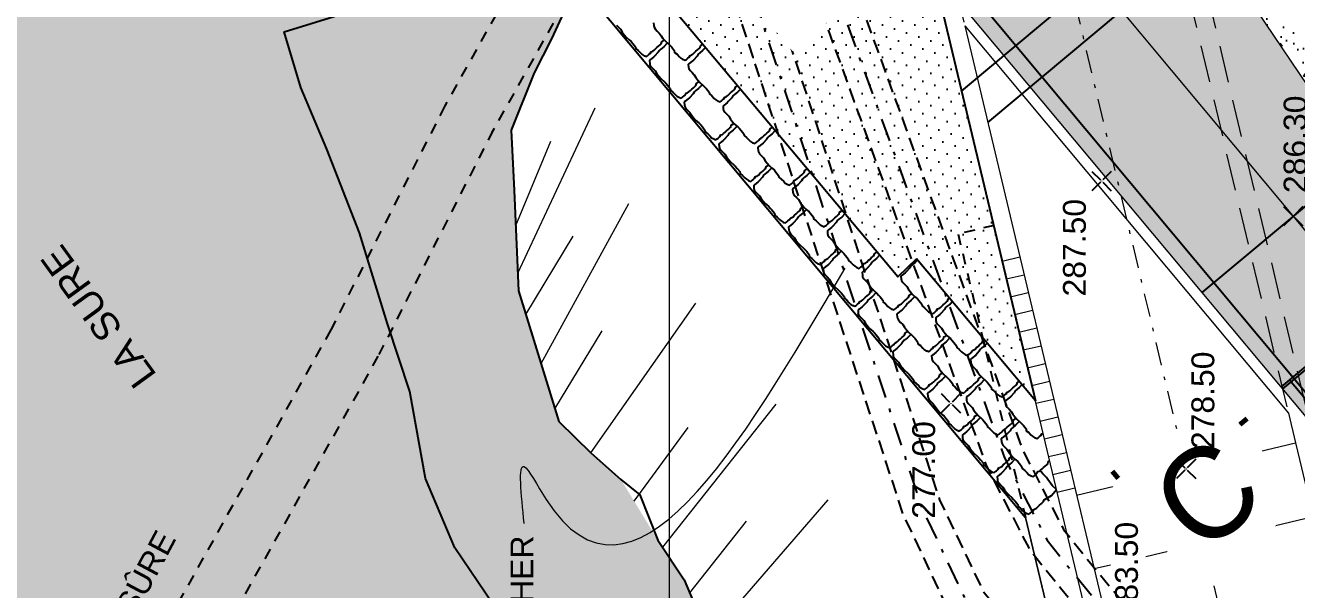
# Model space of a CAD drawing. Extents: x -427 to 62994, y 410 to 109394.
# Drawn here: x 62442.49 to 62477.29, y 108967.63 to 108983.08 of the extents above; entities that cross this region are included whole.
import ezdxf
from ezdxf.enums import TextEntityAlignment as Align

# ---------------------------------------------------------------- set-up
doc = ezdxf.new("R2018")
doc.units = 0
doc.header["$MEASUREMENT"] = 0
for name, pattern in [('DOT', [0.55, 0.3, -0.25]), ('TRATTEGGIATA', [19.05, 12.7, -6.35]), ('TRATTEGGIATA2', [9.525, 6.35, -3.175]), ('TRATTOPUNTO2', [12.7, 6.35, -3.175, 0, -3.175])]:
    doc.linetypes.add(name, pattern=pattern)
doc.layers.add('0_Hatch', color=2, linetype='Continuous', lineweight=9)
doc.layers.add('LIN070CO', color=4, linetype='Continuous', lineweight=70)
for name, color, linetype in [('Bâti', 7, 'Continuous'), ('colore lago', 131, 'Continuous'), ('Conduite 1000', 170, 'Continuous'), ('coordinate', 2, 'Continuous'), ('curve livello 1m', 2, 'Continuous'), ('Limite fiume', 6, 'Continuous'), ('LIN010CO', 2, 'Continuous'), ('LIN018CO', 6, 'Continuous'), ('LIN025CO', 7, 'Continuous'), ('LIN035CO', 1, 'Continuous'), ('pendenze', 2, 'Continuous'), ('scavo 1', 254, 'Continuous'), ('sezioni', 7, 'Continuous'), ('TalusHautBas', 7, 'Continuous'), ('TEXT018', 143, 'Continuous'), ('TEXT035', 1, 'Continuous'), ('TEXT050', 3, 'Continuous')]:
    doc.layers.add(name, color=color, linetype=linetype)
doc.layers.add('Colori bordi', color=5, linetype='Continuous', plot=False)
doc.layers.add('no_plot', color=5, linetype='Continuous', plot=False)
doc.styles.add('ARIAL', font='arial.ttf')

# ---------------------------------------------------------------- blocks, each defined once
blk = doc.blocks.new('quote')
at = {"layer": 'LIN018CO'}
for p, q in [((0.001, 0.001), (-0.001, -0.001)), ((0.001, -0.001), (-0.001, 0.001))]:
    blk.add_line(p, q, dxfattribs=at)
at = {"layer": 'LIN035CO'}
for p, q in [((-0.013, 0.013), (-0.106, 0.106)), ((0.106, 0.106), (0.013, 0.013)), ((-0.013, -0.013), (-0.106, -0.106)), ((0.106, -0.106), (0.013, -0.013))]:
    blk.add_line(p, q, dxfattribs=at)
at = {"layer": 'TEXT035', "style": 'ARIAL'}
blk.add_attdef('VALORE', text='', height=0.25, dxfattribs=at).set_placement((0, 0.33), align=Align.CENTER)
blk = doc.blocks.new('*U92')
at = {"layer": 'LIN070CO'}
for p, q in [((-4.32, 0), (-4.32, 0.5)), ((1.5, 0.5), (1.5, 0)), ((1.5, 0), (0, 0)), ((-2.82, 0), (-4.32, 0))]:
    blk.add_line(p, q, dxfattribs=at)
at = {"layer": 'TEXT018', "lineweight": 30, "flags": 104}
blk.add_attdef('RIF2', text='', height=0.18, dxfattribs=at).set_placement((1.35, -0.15), align=Align.TOP_RIGHT)
blk.add_attdef('RIF1', text='', height=0.18, dxfattribs=at).set_placement((-4.17, -0.15), align=Align.TOP_LEFT)
at = {"layer": 'TEXT050', "lineweight": 30, "flags": 104}
blk.add_attdef('SEZ1', text='', height=0.4, dxfattribs=at).set_placement((-4.17, 0.15), align=Align.BOTTOM_LEFT)
blk.add_attdef('SEZ2', text='', height=0.4, dxfattribs=at).set_placement((1.35, 0.15), align=Align.BOTTOM_RIGHT)

msp = doc.modelspace()

# ---------------------------------------------------------------- hatches: boundary and pattern name
at = {"layer": '0_Hatch', "true_color": 0xf8991e}
h = msp.add_hatch(dxfattribs=at)
h.set_pattern_fill('ANGLE', color=30)
h.set_pattern_definition([(0, (0, 0), (0, 0.275), [0.2, -0.075]), (90, (0, 0), (-0.275, 2e-17), [0.2, -0.075])])
h.paths.add_polyline_path([(62468.409, 108957.003), (62467.144, 108958.416), (62465.909, 108959.943), (62464.494, 108961.413), (62463.416, 108963.055), (62462.433, 108964.598), (62461.319, 108966.025), (62460.529, 108967.905), (62459.803, 108968.991), (62458.795, 108970.645), (62457.973, 108971.375), (62457.094, 108972.239), (62455.993, 108975.81), (62455.871, 108978.561), (62455.792, 108980.208), (62456.42, 108981.778), (62456.894, 108982.71), (62457.613, 108984.278), (62456.509, 108985.599), (62456.633, 108985.7), (62456.419, 108985.949), (62453.27, 108989.621), (62452.571, 108988.881), (62451.931, 108987.799), (62451.145, 108985.883), (62451.055, 108983.353), (62449.575, 108982.899), (62450.034, 108981.375), (62450.747, 108979.687), (62451.638, 108977.403), (62452.406, 108974.905), (62453.016, 108973.053), (62453.447, 108970.675), (62454.247, 108968.775), (62455.3, 108967.229), (62456.379, 108966.017), (62457.985, 108964.093), (62459.301, 108962.127), (62461.001, 108959.854), (62463.088, 108957.246), (62465.279, 108954.634), (62467.569, 108951.889), (62469.668, 108948.981), (62472.032, 108946.318), (62474.248, 108943.738), (62475.735, 108941.798), (62476.939, 108940.292), (62478.241, 108939.125), (62479.592, 108937.814), (62481.303, 108936.879), (62482.843, 108936.479), (62484.36, 108936.084), (62486.038, 108935.671), (62487.784, 108935.2), (62489.707, 108934.754), (62491.342, 108934.309), (62493.613, 108933.634), (62495.338, 108933.017), (62497.131, 108932.113), (62498.589, 108931.324), (62500.264, 108930.613), (62498.702, 108932.306), (62498.964, 108936.565), (62494.56, 108942.47), (62494.094, 108942.387), (62491.728, 108942.168), (62490.366, 108941.843), (62488.567, 108941.556), (62486.75, 108941.369), (62484.924, 108941.242), (62483.53, 108941.069), (62482.371, 108941.51), (62481.143, 108942.081), (62480.244, 108942.831), (62478.618, 108944.608), (62477.232, 108946.035), (62475.899, 108947.805), (62474.402, 108950.082), (62472.478, 108952.044), (62471.217, 108953.682), (62469.657, 108955.46)])
at = {"layer": 'colore lago', "ltscale": 2.5}
h = msp.add_hatch(color=256, dxfattribs=at)
h.dxf.hatch_style = 1
h.paths.add_polyline_path([(62403.499, 108977.658), (62404.097, 108976.694), (62408.916, 108969.059), (62412.513, 108963.385), (62414.029, 108963.649), (62417.111, 108961.802), (62420.321, 108958.422), (62420.36, 108949.694), (62427.644, 108939.064), (62433.439, 108931.59), (62435.62, 108928.82), (62504.445, 108928.82), (62502.417, 108930.828), (62500.274, 108930.602), (62498.589, 108931.324), (62497.131, 108932.113), (62495.338, 108933.017), (62493.613, 108933.634), (62491.905, 108934.167), (62489.707, 108934.754), (62487.784, 108935.2), (62486.027, 108935.577), (62484.36, 108936.084), (62482.854, 108936.418), (62481.303, 108936.879), (62479.592, 108937.814), (62478.241, 108939.125), (62476.939, 108940.292), (62475.735, 108941.798), (62474.248, 108943.738), (62472.032, 108946.318), (62469.668, 108948.981), (62467.569, 108951.889), (62465.279, 108954.634), (62463.088, 108957.246), (62461.001, 108959.854), (62459.301, 108962.127), (62457.985, 108964.093), (62456.379, 108966.017), (62455.3, 108967.229), (62454.247, 108968.775), (62453.447, 108970.675), (62453.016, 108973.053), (62452.406, 108974.905), (62451.638, 108977.403), (62450.902, 108979.29), (62450.747, 108979.687), (62450.034, 108981.375), (62449.575, 108982.899), (62451.055, 108983.353), (62451.145, 108985.883), (62451.918, 108987.768), (62451.47, 108991.694), (62446.435, 108996.988), (62437.346, 109006.227), (62431.087, 109012.674), (62423.709, 109020.312), (62417.08, 109027.37), (62407.871, 109037.702), (62404.726, 109041.749), (62403.499, 109043.471)])
at = {"layer": 'Limite fiume', "linetype": 'Continuous'}
h = msp.add_hatch(dxfattribs=at)
h.set_pattern_fill('DOTS', color=256, scale=5, angle=-44.9999, style=0)
h.set_pattern_definition([(225.00008027, (-14.7356, 441.23157), (0.11048589895, -0.3314561489), [0, -0.3125])])
h.paths.add_polyline_path([(62466.888, 108976.686), (62466.373, 108976.197), (62457.595, 108986.657), (62458.29, 108987.249), (62456.214, 108989.885), (62455.478, 108989.258), (62454.756, 108989.963), (62459.275, 108993.753), (62465.943, 108986.158), (62467.329, 108984.58), (62470.138, 108972.796)])
at = {"layer": 'LIN010CO'}
h = msp.add_hatch(dxfattribs=at)
h.set_pattern_fill('AR-CONC', color=256, scale=0.15, angle=135.0001)
h.set_pattern_definition([(185.0001, (62534.6157, 109156.292), (-0.6942118, 0.827327), [0.1125, -1.2375]), (130.0001, (62534.6157, 109156.292), (-0.650651, -0.944989), [0.09, -0.99]), (235.4515, (62534.5579, 109156.361), (-1.3448627, -0.117662), [0.09561, -1.051713]), (181.1843, (62534.4036, 109156.0799), (-0.9564225, 1.307539), [0.16875, -1.85625]), (231.6357, (62534.3239, 109156.1889), (-2.024567, -0.041853), [0.143416, -1.57757]), (126.1842, (62534.4036, 109156.0799), (-2.024567, -0.041853), [0.135, -1.485]), (156.0001, (62534.3505, 109156.239), (-0.206075, 1.060157), [0.1125, -1.2375]), (101.0001, (62534.3505, 109156.239), (-1.027212, -0.5110643), [0.09, -0.99]), (206.4515, (62534.3334, 109156.3274), (-1.233287, 0.549093), [0.09561, -1.051713]), (172.50008, (62534.6157, 109156.29204), (-0.36598425, -0.3401903), [0, -0.978, 0, -1.005, 0, -0.99375]), (142.50008, (62534.6157, 109156.29204), (-0.697364, -0.1393104), [0, -0.573, 0, -0.9555, 0, -0.37875]), (102.50008, (62534.85223, 109156.0555), (-0.542282, 0.5901265), [0, -0.375, 0, -1.17, 0, -1.5525]), (92.5001, (62534.9583, 109155.94945), (-0.7247404, 0.512384), [0, -0.4875, 0, -0.777, 0, -1.1025])])
h.paths.add_polyline_path([(62477.425, 108984.918), (62478.621, 108983.28), (62478.982, 108982.726), (62479.2, 108982.393), (62479.486, 108982.461), (62479.069, 108983.087), (62475.238, 108988.927), (62475.337, 108988.42), (62475.412, 108987.675), (62475.487, 108986.93), (62475.561, 108986.185), (62475.576, 108986.037), (62476.203, 108985.269), (62478.283, 108982.175), (62479.157, 108982.383)])
h.paths.add_polyline_path([(62480.414, 108980.543), (62479.157, 108982.383), (62478.283, 108982.175), (62479.752, 108979.989)])
h.paths.add_polyline_path([(62480.797, 108980.008), (62480.577, 108980.294), (62480.414, 108980.543), (62479.752, 108979.989), (62480.955, 108978.2), (62481.683, 108978.719), (62481.561, 108978.905)])
h.paths.add_polyline_path([(62482.368, 108977.616), (62482.143, 108978.019), (62481.683, 108978.719), (62480.955, 108978.2), (62481.696, 108977.096), (62481.75, 108977.138)])
h.paths.add_polyline_path([(62481.696, 108977.096), (62479.752, 108979.989), (62478.98, 108979.345), (62481.414, 108976.114), (62481.853, 108975.651), (62481.862, 108975.643), (62481.352, 108976.266), (62481.136, 108976.661)])
h.paths.add_polyline_path([(62479.752, 108979.989), (62478.283, 108982.175), (62477.245, 108981.927), (62478.98, 108979.345)])
h.paths.add_polyline_path([(62476.203, 108985.269), (62476.177, 108985.301), (62475.69, 108984.908), (62475.711, 108984.696), (62475.736, 108984.171), (62477.245, 108981.927), (62478.283, 108982.175)])
at = {"layer": 'scavo 1'}
msp.add_hatch(color=256, dxfattribs=at).paths.add_polyline_path([(62456.122, 109008.269), (62475.399, 108984.673), (62478.98, 108979.345), (62481.414, 108976.114), (62483.586, 108973.826), (62484.512, 108972.379), (62485.555, 108971.51), (62487.205, 108970.149), (62489.579, 108968.527), (62492.177, 108965.611), (62492.614, 108964.77), (62493.112, 108963.56), (62493.895, 108962.421), (62494.998, 108961.247), (62497.311, 108958.792), (62498.592, 108957.44), (62499.553, 108956.123), (62501.154, 108954.238), (62502.56, 108952.134), (62503.684, 108950.529), (62504.965, 108949.01), (62506.216, 108947.64), (62507.377, 108945.883), (62507.497, 108945.109), (62508.152, 108943.5), (62509.076, 108942.458), (62510.475, 108940.939), (62511.995, 108939.479), (62512.775, 108938.524), (62510.749, 108936.833), (62506.863, 108941.485), (62502.977, 108946.135), (62502.056, 108945.366), (62478.786, 108973.22), (62477.628, 108972.253), (62467.329, 108984.58), (62466.637, 108985.369), (62465.011, 108987.22), (62466.235, 108988.243), (62453.412, 109003.591), (62437.477, 109020.248), (62443.147, 109024.985), (62454.891, 109009.858)])

# ---------------------------------------------------------------- linework, layer by layer
at = {"layer": 'Bâti', "linetype": 'DOT'}
for p, q in [((62455.647, 108983.856), (62453.973, 108980.872)), ((62456.937, 108983.133), (62455.263, 108980.149)), ((62453.973, 108980.872), (62450.851, 108974.742)), ((62455.292, 108980.201), (62452.17, 108974.071)), ((62469.012, 108977.601), (62468.021, 108977.364)), ((62468.021, 108977.364), (62469.87, 108969.607)), ((62450.851, 108974.742), (62444.924, 108964.14)), ((62452.144, 108974.02), (62446.217, 108963.418))]:
    msp.add_line(p, q, dxfattribs=at)
at = {"layer": 'Colori bordi', "linetype": 'Continuous', "lineweight": 0, "flags": 128}
msp.add_lwpolyline([(62470.616, 108966.48), (62469.87, 108969.607), (62456.509, 108985.599), (62456.633, 108985.7), (62456.419, 108985.949), (62451.694, 108991.459), (62446.435, 108996.988), (62437.346, 109006.227), (62431.087, 109012.674), (62423.709, 109020.312), (62417.08, 109027.37), (62407.871, 109037.702), (62404.726, 109041.749), (62403.499, 109043.471), (62403.499, 108977.658), (62404.097, 108976.694), (62408.916, 108969.059), (62412.513, 108963.385)], dxfattribs=at)
at = {"layer": 'Conduite 1000', "linetype": 'TRATTEGGIATA2', "ltscale": 0.06, "flags": 128}
msp.add_lwpolyline([(62448.064, 109010.585), (62453.595, 109004.632), (62459.178, 108999.106), (62460.126, 108997.832), (62460.918, 108996.073), (62462.155, 108992.477), (62469.786, 108971.458), (62470.909, 108969.279), (62471.652, 108968.349), (62481.259, 108956.78), (62483.128, 108954.507), (62484.427, 108952.989), (62484.621, 108952.766), (62486.972, 108950.069), (62487.156, 108949.851), (62488.209, 108948.615), (62488.281, 108948.529), (62491.782, 108944.281), (62496.029, 108939.115), (62500.284, 108933.942), (62505.311, 108927.872), (62510.337, 108921.801), (62515.473, 108915.632), (62520.611, 108909.463), (62525.324, 108903.816), (62530.039, 108898.17), (62550.825, 108873.403), (62552.241, 108871.679), (62553.524, 108870.217), (62554.276, 108869.28), (62555.226, 108868.154), (62555.57, 108867.769), (62560.194, 108861.981), (62567.511, 108853.289), (62567.866, 108852.191), (62566.848, 108851.861), (62566.558, 108852.76), (62559.367, 108861.303), (62554.752, 108867.078), (62554.418, 108867.452), (62553.449, 108868.6), (62552.704, 108869.528), (62551.425, 108870.986), (62550.002, 108872.72), (62529.218, 108897.483), (62524.503, 108903.131), (62519.789, 108908.778), (62514.651, 108914.948), (62509.514, 108921.118), (62504.487, 108927.189), (62499.459, 108933.261), (62495.203, 108938.436), (62490.956, 108943.601), (62487.46, 108947.844), (62487.393, 108947.923), (62486.341, 108949.159), (62486.161, 108949.371), (62483.814, 108952.064), (62483.617, 108952.29), (62482.308, 108953.82), (62480.434, 108956.099), (62470.822, 108967.673), (62470.006, 108968.694), (62468.803, 108971.028), (62461.146, 108992.121), (62459.922, 108995.679), (62459.198, 108997.286), (62458.368, 108998.403), (62452.826, 109003.887), (62447.28, 109009.856)], close=True, dxfattribs=at)
at = {"layer": 'Conduite 1000', "linetype": 'TRATTOPUNTO2', "ltscale": 0.1, "flags": 128}
msp.add_lwpolyline([(62447.672, 109010.221), (62453.211, 109004.259), (62458.773, 108998.755), (62459.662, 108997.559), (62460.42, 108995.876), (62461.65, 108992.299), (62469.294, 108971.243), (62470.458, 108968.987), (62471.237, 108968.011), (62480.847, 108956.44), (62482.718, 108954.163), (62484.022, 108952.639), (62484.217, 108952.415), (62486.566, 108949.72), (62486.749, 108949.505), (62487.801, 108948.269), (62487.87, 108948.187), (62491.369, 108943.941), (62495.616, 108938.775), (62499.872, 108933.601), (62504.899, 108927.53), (62509.926, 108921.459), (62515.062, 108915.29), (62520.2, 108909.121), (62524.914, 108903.473), (62529.629, 108897.826), (62550.414, 108873.061), (62551.833, 108871.332), (62553.114, 108869.873), (62553.863, 108868.94), (62554.822, 108867.803), (62555.161, 108867.424), (62559.78, 108861.642), (62567.034, 108853.024), (62567.357, 108852.026)], dxfattribs=at)
at = {"layer": 'Conduite 1000', "linetype": 'TRATTEGGIATA2', "ltscale": 0.06, "elevation": -1.207, "flags": 128}
msp.add_lwpolyline([(62448.517, 109006.893), (62450.245, 109005.11), (62454.132, 109001.113), (62458.027, 108997.108), (62458.88, 108996.002), (62459.382, 108994.82), (62460.165, 108992.531), (62461.071, 108989.743), (62461.976, 108986.959), (62467.515, 108970.095), (62468.711, 108967.576), (62469.27, 108966.928), (62479.549, 108954.759), (62481.088, 108952.894), (62482.103, 108951.775), (62483.581, 108950.261), (62485.082, 108948.722), (62485.255, 108948.533), (62486.453, 108947.271), (62488.163, 108945.19), (62489.88, 108943.101), (62495.001, 108936.941), (62500.126, 108930.78), (62503.308, 108926.941), (62510.377, 108918.417), (62515.504, 108912.297), (62519.144, 108907.952), (62520.641, 108906.164), (62520.754, 108906.027), (62521.849, 108904.723), (62530.354, 108894.572), (62530.53, 108894.363), (62546.317, 108875.566), (62548.278, 108873.206), (62550.674, 108870.299), (62551.508, 108869.33), (62552.53, 108868.05), (62553.918, 108866.386), (62557.736, 108861.741), (62561.721, 108856.965), (62565.771, 108852.111), (62566.265, 108850.656), (62565.251, 108850.312), (62564.822, 108851.579), (62560.899, 108856.279), (62556.912, 108861.058), (62553.094, 108865.703), (62551.701, 108867.373), (62550.684, 108868.647), (62549.855, 108869.61), (62547.454, 108872.524), (62545.495, 108874.88), (62529.711, 108893.675), (62529.535, 108893.885), (62521.03, 108904.035), (62519.932, 108905.342), (62519.818, 108905.48), (62518.324, 108907.265), (62514.684, 108911.61), (62509.555, 108917.732), (62502.484, 108926.258), (62499.303, 108930.096), (62494.179, 108936.257), (62489.055, 108942.419), (62487.336, 108944.51), (62485.651, 108946.562), (62484.472, 108947.804), (62484.304, 108947.987), (62482.816, 108949.513), (62481.323, 108951.042), (62480.279, 108952.194), (62478.728, 108954.074), (62468.457, 108966.233), (62467.806, 108966.987), (62466.52, 108969.697), (62460.959, 108986.627), (62460.054, 108989.412), (62459.15, 108992.193), (62458.382, 108994.438), (62457.949, 108995.458), (62457.217, 108996.406), (62453.365, 109000.367), (62449.478, 109004.364), (62447.749, 109006.148)], close=True, dxfattribs=at)
at = {"layer": 'Conduite 1000', "linetype": 'TRATTOPUNTO2', "ltscale": 0.1, "elevation": -1.207, "flags": 128}
msp.add_lwpolyline([(62448.133, 109006.52), (62449.861, 109004.737), (62453.748, 109000.74), (62457.622, 108996.757), (62458.414, 108995.73), (62458.882, 108994.629), (62459.657, 108992.362), (62460.562, 108989.578), (62461.467, 108986.793), (62467.017, 108969.896), (62468.259, 108967.281), (62468.864, 108966.58), (62479.139, 108954.416), (62480.684, 108952.544), (62481.713, 108951.409), (62483.199, 108949.887), (62484.693, 108948.355), (62484.863, 108948.169), (62486.052, 108946.916), (62487.75, 108944.85), (62489.467, 108942.76), (62494.59, 108936.599), (62499.714, 108930.438), (62502.896, 108926.6), (62509.966, 108918.074), (62515.094, 108911.953), (62518.734, 108907.608), (62520.23, 108905.822), (62520.343, 108905.685), (62521.44, 108904.379), (62529.945, 108894.228), (62530.121, 108894.019), (62545.906, 108875.223), (62547.866, 108872.865), (62550.265, 108869.955), (62551.096, 108868.989), (62552.116, 108867.711), (62553.506, 108866.044), (62557.324, 108861.399), (62561.31, 108856.622), (62565.296, 108851.845), (62565.758, 108850.484)], dxfattribs=at)
at = {"layer": 'coordinate', "linetype": 'Continuous', "lineweight": 0}
msp.add_line((62460.112, 109126.32), (62460.112, 108928.82), dxfattribs=at)
at = {"layer": 'curve livello 1m', "linetype": 'Continuous', "lineweight": 0, "flags": 128}
for points in [[(62455.972, 108976.294), (62458.09, 108980.823)], [(62455.914, 108977.595), (62456.871, 108979.905)], [(62456.607, 108973.82), (62459.013, 108978.203)], [(62456.192, 108975.166), (62457.486, 108977.305)], [(62457.973, 108971.375), (62460.842, 108975.471)], [(62456.989, 108972.58), (62458.283, 108974.718)], [(62459.937, 108968.792), (62463.042, 108972.71)], [(62459.154, 108970.056), (62460.631, 108972.072)], [(62461.199, 108966.31), (62464.468, 108970.093)], [(62460.681, 108967.543), (62462.23, 108969.505)]]:
    msp.add_lwpolyline(points, dxfattribs=at)
at = {"layer": 'Limite fiume', "linetype": 'Continuous'}
msp.add_line((62456.509, 108985.599), (62469.87, 108969.607), dxfattribs=at)
at = {"layer": 'Limite fiume', "linetype": 'Continuous', "flags": 128}
msp.add_lwpolyline([(62466.888, 108976.686), (62466.373, 108976.197), (62457.595, 108986.657), (62458.29, 108987.249), (62456.214, 108989.885), (62455.478, 108989.258), (62454.756, 108989.963), (62459.275, 108993.753), (62465.943, 108986.158), (62467.329, 108984.58), (62470.138, 108972.796)], close=True, dxfattribs=at)
at = {"layer": 'LIN010CO', "ltscale": 0.1}
msp.add_line((62478.98, 108979.345), (62474.695, 108975.764), dxfattribs=at)
at = {"layer": 'LIN010CO', "linetype": 'Continuous', "lineweight": 0}
for p, q in [((62469.342, 108976.137), (62469.828, 108976.253)), ((62469.458, 108975.651), (62469.944, 108975.767)), ((62469.574, 108975.164), (62470.06, 108975.28)), ((62469.689, 108974.678), (62470.176, 108974.794)), ((62469.805, 108974.192), (62470.292, 108974.308)), ((62469.921, 108973.705), (62470.408, 108973.821)), ((62470.037, 108973.219), (62470.524, 108973.335)), ((62470.153, 108972.733), (62470.64, 108972.848)), ((62470.269, 108972.246), (62470.755, 108972.362)), ((62470.385, 108971.76), (62470.871, 108971.876)), ((62470.501, 108971.273), (62470.987, 108971.389)), ((62470.617, 108970.787), (62471.103, 108970.903)), ((62477.74, 108969.626), (62473.159, 108968.534)), ((62472.196, 108968.305), (62471.748, 108968.198))]:
    msp.add_line(p, q, dxfattribs=at)
at = {"layer": 'LIN010CO', "linetype": 'TRATTOPUNTO2', "lineweight": 0, "ltscale": 0.1, "flags": 128}
msp.add_lwpolyline([(62437.225, 109126.32), (62477.259, 108958.36)], dxfattribs=at)
at = {"layer": 'LIN018CO', "lineweight": 0}
msp.add_spline([(62456.146, 108969.442), (62456.146, 108971.001), (62456.745, 108970.102), (62464.932, 108976.435)], degree=3, dxfattribs=at)
at = {"layer": 'LIN025CO', "linetype": 'TRATTEGGIATA', "lineweight": 0, "ltscale": 0.08}
for p, q in [((62440.391, 109126.32), (62477.065, 108972.459)), ((62434.729, 109123.508), (62468.205, 108983.064)), ((62468.47, 109010.676), (62477.628, 108972.253))]:
    msp.add_line(p, q, dxfattribs=at)
at = {"layer": 'LIN035CO', "linetype": 'Continuous', "lineweight": 0}
for p, q in [((62471.66, 108966.41), (62467.329, 108984.58)), ((62475.399, 108984.673), (62478.98, 108979.345)), ((62468.205, 108983.064), (62472.147, 108966.526)), ((62468.205, 108983.064), (62477.065, 108972.459)), ((62469.226, 108976.624), (62469.712, 108976.739)), ((62477.065, 108972.459), (62477.258, 108971.65)), ((62477.258, 108971.65), (62479.704, 108961.388)), ((62470.733, 108970.301), (62471.219, 108970.417)), ((62469.87, 108969.607), (62470.616, 108966.48))]:
    msp.add_line(p, q, dxfattribs=at)
at = {"layer": 'LIN035CO', "linetype": 'Continuous', "lineweight": 0, "flags": 128}
msp.add_lwpolyline([(62453.412, 109003.591), (62466.235, 108988.243), (62465.011, 108987.22), (62467.329, 108984.58), (62477.628, 108972.253), (62478.786, 108973.22), (62502.056, 108945.366)], dxfattribs=at)
at = {"layer": 'LIN035CO', "flags": 128}
for points in [[(62479.707, 108973.989), (62478.937, 108974.91), (62478.016, 108974.141), (62477.096, 108973.371), (62477.865, 108972.45)], [(62477.096, 108973.371), (62476.859, 108973.174)]]:
    msp.add_lwpolyline(points, dxfattribs=at)
at = {"layer": 'no_plot', "lineweight": 0, "ltscale": 0.1}
msp.add_line((62440.009, 109022.364), (62511.176, 108937.18), dxfattribs=at)
at = {"layer": 'no_plot', "extrusion": (0, -1, 0)}
msp.add_line((62466.927, 108969.861, 101.982), (62466.927, 108969.861, -2.335), dxfattribs=at)
at = {"layer": 'no_plot', "flags": 128}
for points in [[(62437.581, 109020.856), (62510.231, 108933.897)], [(62468.116, 108981.28), (62471.777, 108984.339)], [(62468.835, 108980.42), (62472.496, 108983.478)], [(62481.051, 108976.595), (62476.899, 108973.126)]]:
    msp.add_lwpolyline(points, dxfattribs=at)
at = {"layer": 'pendenze', "linetype": 'Continuous', "flags": 128}
for points in [[(62459.686, 108983.144), (62459.692, 108983.073), (62459.701, 108983.032), (62459.734, 108982.978), (62459.789, 108982.922), (62459.844, 108982.866), (62459.891, 108982.789), (62459.945, 108982.719), (62460.003, 108982.652), (62460.087, 108982.579), (62460.139, 108982.528), (62460.183, 108982.477), (62460.255, 108982.387), (62460.262, 108982.338), (62460.329, 108982.285), (62460.395, 108982.218), (62460.436, 108982.178), (62460.493, 108982.144), (62460.493, 108982.144), (62460.511, 108982.139), (62460.554, 108982.122), (62460.585, 108982.142), (62460.605, 108982.159), (62460.625, 108982.176), (62460.66, 108982.207), (62460.689, 108982.253), (62460.731, 108982.268), (62460.766, 108982.292), (62460.806, 108982.333), (62460.845, 108982.367), (62460.888, 108982.405), (62460.932, 108982.443), (62460.959, 108982.467), (62460.974, 108982.521), (62461.013, 108982.548), (62461.031, 108982.563)], [(62458.67, 108983.081), (62458.726, 108983.025), (62458.781, 108982.97), (62458.827, 108982.892), (62458.882, 108982.822), (62458.94, 108982.755), (62459.023, 108982.683), (62459.075, 108982.631), (62459.12, 108982.58), (62459.191, 108982.49), (62459.199, 108982.441), (62459.265, 108982.388), (62459.331, 108982.321), (62459.373, 108982.281), (62459.429, 108982.247), (62459.429, 108982.247), (62459.448, 108982.243), (62459.491, 108982.225), (62459.522, 108982.245), (62459.541, 108982.262), (62459.561, 108982.279), (62459.596, 108982.31), (62459.626, 108982.356), (62459.667, 108982.371), (62459.702, 108982.395), (62459.742, 108982.436), (62459.781, 108982.471), (62459.825, 108982.508), (62459.868, 108982.546), (62459.896, 108982.57), (62459.91, 108982.624), (62459.949, 108982.651), (62459.98, 108982.678)], [(62460.072, 108982.593), (62460.055, 108982.581), (62459.967, 108982.491), (62459.889, 108982.43), (62459.846, 108982.392), (62459.816, 108982.339), (62459.716, 108982.231), (62459.685, 108982.204), (62459.602, 108982.139), (62459.574, 108982.108), (62459.581, 108982.037), (62459.589, 108981.996), (62459.622, 108981.942), (62459.677, 108981.886), (62459.733, 108981.83), (62459.779, 108981.753), (62459.833, 108981.683), (62459.891, 108981.616), (62459.975, 108981.544), (62460.027, 108981.492), (62460.071, 108981.441), (62460.143, 108981.351), (62460.151, 108981.302), (62460.217, 108981.249), (62460.283, 108981.182), (62460.324, 108981.142), (62460.381, 108981.108), (62460.381, 108981.108), (62460.399, 108981.104), (62460.442, 108981.086), (62460.473, 108981.106), (62460.493, 108981.123), (62460.513, 108981.14), (62460.548, 108981.171), (62460.577, 108981.217), (62460.619, 108981.232), (62460.654, 108981.256), (62460.694, 108981.297), (62460.733, 108981.332), (62460.776, 108981.369), (62460.82, 108981.407), (62460.847, 108981.431), (62460.862, 108981.485), (62460.901, 108981.512), (62460.932, 108981.539)], [(62461.11, 108982.469), (62461.031, 108982.388), (62460.952, 108982.327), (62460.909, 108982.289), (62460.88, 108982.235), (62460.78, 108982.128), (62460.748, 108982.1), (62460.666, 108982.036), (62460.638, 108982.005), (62460.644, 108981.934), (62460.652, 108981.893), (62460.686, 108981.839), (62460.741, 108981.783), (62460.796, 108981.727), (62460.842, 108981.65), (62460.897, 108981.58), (62460.955, 108981.513), (62461.039, 108981.44), (62461.09, 108981.389), (62461.135, 108981.338), (62461.206, 108981.248), (62461.214, 108981.199), (62461.281, 108981.146), (62461.346, 108981.079), (62461.388, 108981.039), (62461.445, 108981.005), (62461.445, 108981.005), (62461.463, 108981), (62461.506, 108980.983), (62461.537, 108981.003), (62461.557, 108981.02), (62461.576, 108981.037), (62461.612, 108981.068), (62461.641, 108981.114), (62461.682, 108981.129), (62461.717, 108981.153), (62461.757, 108981.194), (62461.797, 108981.228), (62461.84, 108981.266), (62461.883, 108981.304), (62461.911, 108981.328), (62461.926, 108981.382), (62461.964, 108981.409), (62461.985, 108981.427)], [(62461.023, 108981.454), (62461.006, 108981.442), (62460.919, 108981.352), (62460.841, 108981.291), (62460.797, 108981.253), (62460.768, 108981.2), (62460.668, 108981.092), (62460.636, 108981.065), (62460.554, 108981), (62460.526, 108980.969), (62460.532, 108980.898), (62460.54, 108980.857), (62460.574, 108980.803), (62460.629, 108980.747), (62460.684, 108980.691), (62460.731, 108980.614), (62460.785, 108980.544), (62460.843, 108980.477), (62460.927, 108980.405), (62460.979, 108980.353), (62461.023, 108980.302), (62461.094, 108980.212), (62461.102, 108980.163), (62461.169, 108980.11), (62461.234, 108980.043), (62461.276, 108980.003), (62461.333, 108979.969), (62461.333, 108979.969), (62461.351, 108979.964), (62461.394, 108979.947), (62461.425, 108979.967), (62461.445, 108979.984), (62461.464, 108980.001), (62461.5, 108980.032), (62461.529, 108980.078), (62461.571, 108980.093), (62461.605, 108980.117), (62461.645, 108980.158), (62461.685, 108980.193), (62461.728, 108980.23), (62461.771, 108980.268), (62461.799, 108980.292), (62461.814, 108980.346), (62461.853, 108980.373), (62461.884, 108980.4)], [(62462.064, 108981.332), (62461.982, 108981.249), (62461.904, 108981.188), (62461.861, 108981.15), (62461.831, 108981.096), (62461.731, 108980.989), (62461.7, 108980.961), (62461.618, 108980.897), (62461.59, 108980.866), (62461.596, 108980.795), (62461.604, 108980.754), (62461.637, 108980.7), (62461.692, 108980.644), (62461.748, 108980.588), (62461.794, 108980.511), (62461.848, 108980.441), (62461.907, 108980.374), (62461.99, 108980.301), (62462.042, 108980.25), (62462.087, 108980.199), (62462.158, 108980.109), (62462.166, 108980.06), (62462.232, 108980.007), (62462.298, 108979.94), (62462.339, 108979.9), (62462.396, 108979.866), (62462.396, 108979.866), (62462.414, 108979.861), (62462.457, 108979.844), (62462.488, 108979.864), (62462.508, 108979.881), (62462.528, 108979.898), (62462.563, 108979.929), (62462.592, 108979.975), (62462.634, 108979.99), (62462.669, 108980.014), (62462.709, 108980.055), (62462.748, 108980.089), (62462.792, 108980.127), (62462.835, 108980.165), (62462.862, 108980.189), (62462.877, 108980.243), (62462.916, 108980.27), (62462.939, 108980.29)], [(62461.975, 108980.315), (62461.958, 108980.303), (62461.87, 108980.213), (62461.792, 108980.152), (62461.749, 108980.114), (62461.719, 108980.061), (62461.619, 108979.953), (62461.588, 108979.926), (62461.506, 108979.861), (62461.478, 108979.83), (62461.484, 108979.759), (62461.492, 108979.718), (62461.525, 108979.664), (62461.58, 108979.608), (62461.636, 108979.552), (62461.682, 108979.475), (62461.736, 108979.405), (62461.795, 108979.338), (62461.878, 108979.266), (62461.93, 108979.214), (62461.975, 108979.163), (62462.046, 108979.073), (62462.054, 108979.024), (62462.12, 108978.971), (62462.186, 108978.904), (62462.227, 108978.864), (62462.284, 108978.83), (62462.284, 108978.83), (62462.302, 108978.825), (62462.346, 108978.808), (62462.376, 108978.828), (62462.396, 108978.845), (62462.416, 108978.862), (62462.451, 108978.893), (62462.48, 108978.939), (62462.522, 108978.954), (62462.557, 108978.978), (62462.597, 108979.019), (62462.636, 108979.054), (62462.68, 108979.091), (62462.723, 108979.129), (62462.75, 108979.153), (62462.765, 108979.207), (62462.804, 108979.234), (62462.835, 108979.261)], [(62463.018, 108980.196), (62462.934, 108980.11), (62462.856, 108980.048), (62462.812, 108980.011), (62462.783, 108979.957), (62462.683, 108979.85), (62462.651, 108979.822), (62462.569, 108979.758), (62462.541, 108979.727), (62462.547, 108979.656), (62462.556, 108979.615), (62462.589, 108979.561), (62462.644, 108979.505), (62462.699, 108979.449), (62462.746, 108979.372), (62462.8, 108979.302), (62462.858, 108979.235), (62462.942, 108979.162), (62462.994, 108979.111), (62463.038, 108979.06), (62463.11, 108978.97), (62463.117, 108978.921), (62463.184, 108978.868), (62463.249, 108978.801), (62463.291, 108978.761), (62463.348, 108978.727), (62463.348, 108978.727), (62463.366, 108978.722), (62463.409, 108978.705), (62463.44, 108978.725), (62463.46, 108978.742), (62463.479, 108978.759), (62463.515, 108978.79), (62463.544, 108978.836), (62463.586, 108978.851), (62463.621, 108978.875), (62463.66, 108978.916), (62463.7, 108978.95), (62463.743, 108978.988), (62463.786, 108979.026), (62463.814, 108979.05), (62463.829, 108979.104), (62463.868, 108979.131), (62463.893, 108979.153)], [(62462.926, 108979.176), (62462.91, 108979.164), (62462.822, 108979.074), (62462.744, 108979.013), (62462.7, 108978.975), (62462.671, 108978.922), (62462.571, 108978.814), (62462.539, 108978.787), (62462.457, 108978.722), (62462.429, 108978.691), (62462.435, 108978.62), (62462.444, 108978.579), (62462.477, 108978.525), (62462.532, 108978.469), (62462.587, 108978.413), (62462.634, 108978.336), (62462.688, 108978.266), (62462.746, 108978.199), (62462.83, 108978.127), (62462.882, 108978.075), (62462.926, 108978.024), (62462.998, 108977.934), (62463.005, 108977.885), (62463.072, 108977.832), (62463.137, 108977.765), (62463.179, 108977.725), (62463.236, 108977.691), (62463.236, 108977.691), (62463.254, 108977.686), (62463.297, 108977.669), (62463.328, 108977.689), (62463.348, 108977.706), (62463.367, 108977.723), (62463.403, 108977.754), (62463.432, 108977.8), (62463.474, 108977.815), (62463.509, 108977.839), (62463.549, 108977.88), (62463.588, 108977.915), (62463.631, 108977.952), (62463.674, 108977.99), (62463.702, 108978.014), (62463.717, 108978.068), (62463.756, 108978.095), (62463.787, 108978.122)], [(62463.972, 108979.059), (62463.885, 108978.971), (62463.807, 108978.909), (62463.764, 108978.872), (62463.734, 108978.818), (62463.634, 108978.711), (62463.603, 108978.683), (62463.521, 108978.619), (62463.493, 108978.588), (62463.499, 108978.517), (62463.507, 108978.476), (62463.54, 108978.422), (62463.596, 108978.366), (62463.651, 108978.31), (62463.697, 108978.233), (62463.752, 108978.163), (62463.81, 108978.096), (62463.893, 108978.023), (62463.945, 108977.972), (62463.99, 108977.921), (62464.061, 108977.831), (62464.069, 108977.782), (62464.135, 108977.729), (62464.201, 108977.662), (62464.243, 108977.622), (62464.299, 108977.588), (62464.299, 108977.588), (62464.318, 108977.583), (62464.361, 108977.566), (62464.392, 108977.586), (62464.411, 108977.603), (62464.431, 108977.62), (62464.466, 108977.651), (62464.496, 108977.697), (62464.537, 108977.712), (62464.572, 108977.736), (62464.612, 108977.777), (62464.651, 108977.811), (62464.695, 108977.849), (62464.738, 108977.887), (62464.766, 108977.911), (62464.78, 108977.965), (62464.819, 108977.992), (62464.847, 108978.016)], [(62463.878, 108978.037), (62463.861, 108978.025), (62463.774, 108977.935), (62463.695, 108977.874), (62463.652, 108977.836), (62463.622, 108977.783), (62463.522, 108977.675), (62463.491, 108977.648), (62463.409, 108977.583), (62463.381, 108977.552), (62463.387, 108977.481), (62463.395, 108977.44), (62463.428, 108977.386), (62463.484, 108977.33), (62463.539, 108977.274), (62463.585, 108977.197), (62463.64, 108977.127), (62463.698, 108977.06), (62463.781, 108976.988), (62463.833, 108976.936), (62463.878, 108976.885), (62463.949, 108976.795), (62463.957, 108976.746), (62464.023, 108976.693), (62464.089, 108976.626), (62464.131, 108976.586), (62464.187, 108976.552), (62464.187, 108976.552), (62464.206, 108976.547), (62464.249, 108976.53), (62464.28, 108976.55), (62464.299, 108976.567), (62464.319, 108976.584), (62464.354, 108976.615), (62464.384, 108976.661), (62464.425, 108976.676), (62464.46, 108976.7), (62464.5, 108976.741), (62464.539, 108976.776), (62464.583, 108976.813), (62464.626, 108976.851), (62464.654, 108976.875), (62464.669, 108976.929), (62464.707, 108976.956), (62464.738, 108976.983)], [(62464.926, 108977.922), (62464.925, 108977.922), (62464.837, 108977.832), (62464.759, 108977.77), (62464.716, 108977.733), (62464.686, 108977.679), (62464.586, 108977.572), (62464.555, 108977.544), (62464.472, 108977.48), (62464.444, 108977.449), (62464.45, 108977.378), (62464.459, 108977.337), (62464.492, 108977.283), (62464.547, 108977.227), (62464.602, 108977.171), (62464.649, 108977.094), (62464.703, 108977.024), (62464.761, 108976.957), (62464.845, 108976.884), (62464.897, 108976.833), (62464.941, 108976.782), (62465.013, 108976.691), (62465.02, 108976.643), (62465.087, 108976.59), (62465.153, 108976.523), (62465.194, 108976.483), (62465.251, 108976.449), (62465.251, 108976.449), (62465.269, 108976.444), (62465.312, 108976.427), (62465.343, 108976.447), (62465.363, 108976.464), (62465.383, 108976.481), (62465.418, 108976.512), (62465.447, 108976.558), (62465.489, 108976.573), (62465.524, 108976.597), (62465.564, 108976.638), (62465.603, 108976.672), (62465.646, 108976.71), (62465.69, 108976.748), (62465.717, 108976.772), (62465.732, 108976.826), (62465.771, 108976.853), (62465.801, 108976.879)], [(62464.83, 108976.898), (62464.813, 108976.886), (62464.725, 108976.796), (62464.647, 108976.735), (62464.604, 108976.697), (62464.574, 108976.644), (62464.474, 108976.536), (62464.443, 108976.509), (62464.36, 108976.444), (62464.332, 108976.413), (62464.339, 108976.342), (62464.347, 108976.301), (62464.38, 108976.247), (62464.435, 108976.191), (62464.491, 108976.135), (62464.537, 108976.058), (62464.591, 108975.988), (62464.649, 108975.921), (62464.733, 108975.849), (62464.785, 108975.797), (62464.829, 108975.746), (62464.901, 108975.656), (62464.909, 108975.607), (62464.975, 108975.554), (62465.041, 108975.487), (62465.082, 108975.447), (62465.139, 108975.413), (62465.139, 108975.413), (62465.157, 108975.408), (62465.2, 108975.391), (62465.231, 108975.411), (62465.251, 108975.428), (62465.271, 108975.445), (62465.306, 108975.476), (62465.335, 108975.522), (62465.377, 108975.537), (62465.412, 108975.561), (62465.452, 108975.602), (62465.491, 108975.637), (62465.534, 108975.674), (62465.578, 108975.712), (62465.605, 108975.736), (62465.62, 108975.79), (62465.659, 108975.817), (62465.69, 108975.844)], [(62465.88, 108976.785), (62465.876, 108976.783), (62465.789, 108976.693), (62465.71, 108976.631), (62465.667, 108976.594), (62465.638, 108976.54), (62465.538, 108976.433), (62465.506, 108976.405), (62465.424, 108976.341), (62465.396, 108976.31), (62465.402, 108976.239), (62465.41, 108976.198), (62465.444, 108976.144), (62465.499, 108976.088), (62465.554, 108976.032), (62465.6, 108975.955), (62465.655, 108975.885), (62465.713, 108975.818), (62465.797, 108975.745), (62465.848, 108975.694), (62465.893, 108975.643), (62465.964, 108975.552), (62465.972, 108975.504), (62466.039, 108975.451), (62466.104, 108975.384), (62466.146, 108975.344), (62466.203, 108975.31), (62466.203, 108975.31), (62466.221, 108975.305), (62466.264, 108975.287), (62466.295, 108975.308), (62466.315, 108975.325), (62466.334, 108975.342), (62466.37, 108975.373), (62466.399, 108975.419), (62466.44, 108975.434), (62466.475, 108975.458), (62466.515, 108975.499), (62466.555, 108975.533), (62466.598, 108975.571), (62466.641, 108975.609), (62466.669, 108975.633), (62466.684, 108975.687), (62466.722, 108975.714), (62466.754, 108975.741)], [(62466.915, 108976.654), (62466.852, 108976.589), (62466.774, 108976.528), (62466.731, 108976.491), (62466.701, 108976.437), (62466.601, 108976.33), (62466.57, 108976.302), (62466.488, 108976.238), (62466.459, 108976.206), (62466.466, 108976.136), (62466.474, 108976.094), (62466.507, 108976.04), (62466.562, 108975.985), (62466.618, 108975.929), (62466.664, 108975.852), (62466.718, 108975.782), (62466.776, 108975.715), (62466.86, 108975.642), (62466.912, 108975.591), (62466.957, 108975.539), (62467.028, 108975.449), (62467.036, 108975.401), (62467.102, 108975.348), (62467.168, 108975.281), (62467.209, 108975.241), (62467.266, 108975.207), (62467.266, 108975.207), (62467.284, 108975.202), (62467.327, 108975.184), (62467.358, 108975.204), (62467.378, 108975.221), (62467.398, 108975.239), (62467.433, 108975.269), (62467.462, 108975.315), (62467.504, 108975.331), (62467.539, 108975.354), (62467.579, 108975.396), (62467.618, 108975.43), (62467.661, 108975.468), (62467.705, 108975.506), (62467.732, 108975.529), (62467.747, 108975.584), (62467.786, 108975.611), (62467.786, 108975.611)], [(62465.781, 108975.759), (62465.764, 108975.747), (62465.677, 108975.657), (62465.599, 108975.596), (62465.555, 108975.558), (62465.526, 108975.505), (62465.426, 108975.397), (62465.394, 108975.37), (62465.312, 108975.305), (62465.284, 108975.274), (62465.29, 108975.203), (62465.298, 108975.162), (62465.332, 108975.108), (62465.387, 108975.052), (62465.442, 108974.996), (62465.489, 108974.919), (62465.543, 108974.849), (62465.601, 108974.782), (62465.685, 108974.71), (62465.737, 108974.658), (62465.781, 108974.607), (62465.852, 108974.517), (62465.86, 108974.468), (62465.927, 108974.415), (62465.992, 108974.348), (62466.034, 108974.308), (62466.091, 108974.274), (62466.091, 108974.274), (62466.109, 108974.269), (62466.152, 108974.252), (62466.183, 108974.272), (62466.203, 108974.289), (62466.222, 108974.306), (62466.258, 108974.337), (62466.287, 108974.383), (62466.329, 108974.398), (62466.363, 108974.422), (62466.403, 108974.463), (62466.443, 108974.497), (62466.486, 108974.535), (62466.529, 108974.573), (62466.557, 108974.597), (62466.572, 108974.651), (62466.611, 108974.678), (62466.642, 108974.705)], [(62466.845, 108975.656), (62466.828, 108975.644), (62466.74, 108975.553), (62466.662, 108975.492), (62466.619, 108975.455), (62466.589, 108975.401), (62466.489, 108975.294), (62466.458, 108975.266), (62466.376, 108975.202), (62466.348, 108975.171), (62466.354, 108975.1), (62466.362, 108975.059), (62466.395, 108975.005), (62466.45, 108974.949), (62466.506, 108974.893), (62466.552, 108974.816), (62466.606, 108974.746), (62466.665, 108974.679), (62466.748, 108974.606), (62466.8, 108974.555), (62466.845, 108974.503), (62466.916, 108974.413), (62466.924, 108974.365), (62466.99, 108974.312), (62467.056, 108974.245), (62467.097, 108974.205), (62467.154, 108974.171), (62467.154, 108974.171), (62467.172, 108974.166), (62467.215, 108974.148), (62467.246, 108974.168), (62467.266, 108974.186), (62467.286, 108974.203), (62467.321, 108974.234), (62467.35, 108974.28), (62467.392, 108974.295), (62467.427, 108974.319), (62467.467, 108974.36), (62467.506, 108974.394), (62467.55, 108974.432), (62467.593, 108974.47), (62467.62, 108974.494), (62467.635, 108974.548), (62467.674, 108974.575), (62467.705, 108974.602)], [(62467.867, 108975.515), (62467.804, 108975.45), (62467.726, 108975.389), (62467.682, 108975.352), (62467.653, 108975.298), (62467.553, 108975.191), (62467.521, 108975.163), (62467.439, 108975.099), (62467.411, 108975.067), (62467.417, 108974.997), (62467.425, 108974.955), (62467.459, 108974.901), (62467.514, 108974.846), (62467.569, 108974.79), (62467.616, 108974.713), (62467.67, 108974.643), (62467.728, 108974.576), (62467.812, 108974.503), (62467.864, 108974.452), (62467.908, 108974.4), (62467.979, 108974.31), (62467.987, 108974.262), (62468.054, 108974.209), (62468.119, 108974.142), (62468.161, 108974.102), (62468.218, 108974.068), (62468.218, 108974.068), (62468.236, 108974.063), (62468.279, 108974.045), (62468.31, 108974.065), (62468.33, 108974.082), (62468.349, 108974.1), (62468.385, 108974.13), (62468.414, 108974.176), (62468.456, 108974.192), (62468.491, 108974.215), (62468.53, 108974.257), (62468.57, 108974.291), (62468.613, 108974.329), (62468.656, 108974.367), (62468.684, 108974.39), (62468.699, 108974.445), (62468.738, 108974.472), (62468.738, 108974.472)], [(62466.733, 108974.62), (62466.716, 108974.608), (62466.628, 108974.518), (62466.55, 108974.457), (62466.507, 108974.419), (62466.477, 108974.365), (62466.377, 108974.258), (62466.346, 108974.23), (62466.264, 108974.166), (62466.236, 108974.135), (62466.242, 108974.064), (62466.25, 108974.023), (62466.283, 108973.969), (62466.338, 108973.913), (62466.394, 108973.857), (62466.44, 108973.78), (62466.494, 108973.71), (62466.553, 108973.643), (62466.636, 108973.57), (62466.688, 108973.519), (62466.733, 108973.468), (62466.804, 108973.378), (62466.812, 108973.329), (62466.878, 108973.276), (62466.944, 108973.209), (62466.985, 108973.169), (62467.042, 108973.135), (62467.042, 108973.135), (62467.06, 108973.13), (62467.104, 108973.113), (62467.134, 108973.133), (62467.154, 108973.15), (62467.174, 108973.167), (62467.209, 108973.198), (62467.238, 108973.244), (62467.28, 108973.259), (62467.315, 108973.283), (62467.355, 108973.324), (62467.394, 108973.358), (62467.438, 108973.396), (62467.481, 108973.434), (62467.508, 108973.458), (62467.523, 108973.512), (62467.562, 108973.539), (62467.593, 108973.566)], [(62467.796, 108974.517), (62467.779, 108974.504), (62467.692, 108974.414), (62467.614, 108974.353), (62467.57, 108974.316), (62467.541, 108974.262), (62467.441, 108974.155), (62467.409, 108974.127), (62467.327, 108974.063), (62467.299, 108974.032), (62467.305, 108973.961), (62467.314, 108973.92), (62467.347, 108973.866), (62467.402, 108973.81), (62467.457, 108973.754), (62467.504, 108973.677), (62467.558, 108973.607), (62467.616, 108973.54), (62467.7, 108973.467), (62467.752, 108973.416), (62467.796, 108973.364), (62467.868, 108973.274), (62467.875, 108973.226), (62467.942, 108973.173), (62468.007, 108973.106), (62468.049, 108973.066), (62468.106, 108973.032), (62468.106, 108973.032), (62468.124, 108973.027), (62468.167, 108973.009), (62468.198, 108973.029), (62468.218, 108973.047), (62468.237, 108973.064), (62468.273, 108973.094), (62468.302, 108973.141), (62468.344, 108973.156), (62468.379, 108973.18), (62468.418, 108973.221), (62468.458, 108973.255), (62468.501, 108973.293), (62468.544, 108973.331), (62468.572, 108973.355), (62468.587, 108973.409), (62468.626, 108973.436), (62468.657, 108973.463)], [(62468.818, 108974.376), (62468.755, 108974.311), (62468.677, 108974.25), (62468.634, 108974.213), (62468.604, 108974.159), (62468.504, 108974.052), (62468.473, 108974.024), (62468.391, 108973.96), (62468.363, 108973.928), (62468.369, 108973.858), (62468.377, 108973.816), (62468.41, 108973.762), (62468.466, 108973.707), (62468.521, 108973.651), (62468.567, 108973.574), (62468.621, 108973.504), (62468.68, 108973.437), (62468.763, 108973.364), (62468.815, 108973.313), (62468.86, 108973.261), (62468.931, 108973.171), (62468.939, 108973.123), (62469.005, 108973.07), (62469.071, 108973.003), (62469.113, 108972.963), (62469.169, 108972.929), (62469.169, 108972.929), (62469.187, 108972.924), (62469.231, 108972.906), (62469.262, 108972.926), (62469.281, 108972.943), (62469.301, 108972.961), (62469.336, 108972.991), (62469.365, 108973.037), (62469.407, 108973.053), (62469.442, 108973.076), (62469.482, 108973.118), (62469.521, 108973.152), (62469.565, 108973.19), (62469.608, 108973.227), (62469.635, 108973.251), (62469.65, 108973.306), (62469.689, 108973.333), (62469.689, 108973.333)], [(62467.684, 108973.481), (62467.668, 108973.469), (62467.58, 108973.379), (62467.502, 108973.318), (62467.458, 108973.28), (62467.429, 108973.226), (62467.329, 108973.119), (62467.297, 108973.091), (62467.215, 108973.027), (62467.187, 108972.996), (62467.193, 108972.925), (62467.202, 108972.884), (62467.235, 108972.83), (62467.29, 108972.774), (62467.345, 108972.718), (62467.392, 108972.641), (62467.446, 108972.571), (62467.504, 108972.504), (62467.588, 108972.431), (62467.64, 108972.38), (62467.684, 108972.329), (62467.756, 108972.239), (62467.763, 108972.19), (62467.83, 108972.137), (62467.895, 108972.07), (62467.937, 108972.03), (62467.994, 108971.996), (62467.994, 108971.996), (62468.012, 108971.991), (62468.055, 108971.974), (62468.086, 108971.994), (62468.106, 108972.011), (62468.125, 108972.028), (62468.161, 108972.059), (62468.19, 108972.105), (62468.232, 108972.12), (62468.267, 108972.144), (62468.307, 108972.185), (62468.346, 108972.219), (62468.389, 108972.257), (62468.432, 108972.295), (62468.46, 108972.319), (62468.475, 108972.373), (62468.514, 108972.4), (62468.545, 108972.427)], [(62468.748, 108973.378), (62468.731, 108973.365), (62468.643, 108973.275), (62468.565, 108973.214), (62468.522, 108973.177), (62468.492, 108973.123), (62468.392, 108973.016), (62468.361, 108972.988), (62468.279, 108972.924), (62468.251, 108972.893), (62468.257, 108972.822), (62468.265, 108972.781), (62468.298, 108972.726), (62468.354, 108972.671), (62468.409, 108972.615), (62468.455, 108972.538), (62468.51, 108972.468), (62468.568, 108972.401), (62468.651, 108972.328), (62468.703, 108972.277), (62468.748, 108972.225), (62468.819, 108972.135), (62468.827, 108972.087), (62468.893, 108972.034), (62468.959, 108971.967), (62469.001, 108971.927), (62469.057, 108971.893), (62469.057, 108971.893), (62469.076, 108971.888), (62469.119, 108971.87), (62469.15, 108971.89), (62469.169, 108971.908), (62469.189, 108971.925), (62469.224, 108971.955), (62469.254, 108972.002), (62469.295, 108972.017), (62469.33, 108972.041), (62469.37, 108972.082), (62469.409, 108972.116), (62469.453, 108972.154), (62469.496, 108972.192), (62469.524, 108972.216), (62469.538, 108972.27), (62469.577, 108972.297), (62469.608, 108972.324)], [(62469.77, 108973.237), (62469.707, 108973.172), (62469.629, 108973.111), (62469.586, 108973.074), (62469.556, 108973.02), (62469.456, 108972.913), (62469.424, 108972.885), (62469.342, 108972.821), (62469.314, 108972.789), (62469.32, 108972.719), (62469.329, 108972.677), (62469.362, 108972.623), (62469.417, 108972.568), (62469.472, 108972.512), (62469.519, 108972.435), (62469.573, 108972.365), (62469.631, 108972.298), (62469.715, 108972.225), (62469.767, 108972.174), (62469.811, 108972.122), (62469.883, 108972.032), (62469.89, 108971.984), (62469.957, 108971.931), (62470.023, 108971.864), (62470.064, 108971.824), (62470.121, 108971.79), (62470.121, 108971.79), (62470.139, 108971.785), (62470.182, 108971.767), (62470.213, 108971.787), (62470.233, 108971.804), (62470.253, 108971.822), (62470.288, 108971.852), (62470.317, 108971.898), (62470.349, 108971.91)], [(62468.636, 108972.342), (62468.619, 108972.33), (62468.532, 108972.24), (62468.453, 108972.178), (62468.41, 108972.141), (62468.38, 108972.087), (62468.28, 108971.98), (62468.249, 108971.952), (62468.167, 108971.888), (62468.139, 108971.857), (62468.145, 108971.786), (62468.153, 108971.745), (62468.186, 108971.691), (62468.242, 108971.635), (62468.297, 108971.579), (62468.343, 108971.502), (62468.398, 108971.432), (62468.456, 108971.365), (62468.539, 108971.292), (62468.591, 108971.241), (62468.636, 108971.19), (62468.707, 108971.1), (62468.715, 108971.051), (62468.781, 108970.998), (62468.847, 108970.931), (62468.889, 108970.891), (62468.945, 108970.857), (62468.945, 108970.857), (62468.964, 108970.852), (62469.007, 108970.835), (62469.038, 108970.855), (62469.057, 108970.872), (62469.077, 108970.889), (62469.112, 108970.92), (62469.142, 108970.966), (62469.183, 108970.981), (62469.218, 108971.005), (62469.258, 108971.046), (62469.297, 108971.08), (62469.341, 108971.118), (62469.384, 108971.156), (62469.412, 108971.18), (62469.427, 108971.234), (62469.465, 108971.261), (62469.496, 108971.288)], [(62469.699, 108972.239), (62469.683, 108972.226), (62469.595, 108972.136), (62469.517, 108972.075), (62469.474, 108972.038), (62469.444, 108971.984), (62469.344, 108971.877), (62469.313, 108971.849), (62469.23, 108971.785), (62469.202, 108971.753), (62469.209, 108971.683), (62469.217, 108971.642), (62469.25, 108971.587), (62469.305, 108971.532), (62469.36, 108971.476), (62469.407, 108971.399), (62469.461, 108971.329), (62469.519, 108971.262), (62469.603, 108971.189), (62469.655, 108971.138), (62469.699, 108971.086), (62469.771, 108970.996), (62469.778, 108970.948), (62469.845, 108970.895), (62469.911, 108970.828), (62469.952, 108970.788), (62470.009, 108970.754), (62470.009, 108970.754), (62470.027, 108970.749), (62470.07, 108970.731), (62470.101, 108970.751), (62470.121, 108970.769), (62470.141, 108970.786), (62470.176, 108970.816), (62470.205, 108970.862), (62470.247, 108970.878), (62470.282, 108970.901), (62470.322, 108970.943), (62470.361, 108970.977), (62470.404, 108971.015), (62470.448, 108971.053), (62470.475, 108971.077), (62470.49, 108971.131), (62470.529, 108971.158)], [(62469.588, 108971.203), (62469.571, 108971.191), (62469.483, 108971.101), (62469.405, 108971.039), (62469.362, 108971.002), (62469.332, 108970.948), (62469.232, 108970.841), (62469.201, 108970.813), (62469.118, 108970.749), (62469.09, 108970.718), (62469.097, 108970.647), (62469.105, 108970.606), (62469.138, 108970.552), (62469.193, 108970.496), (62469.249, 108970.44), (62469.295, 108970.363), (62469.349, 108970.293), (62469.407, 108970.226), (62469.491, 108970.153), (62469.543, 108970.102), (62469.587, 108970.051), (62469.659, 108969.961), (62469.667, 108969.912), (62469.733, 108969.859), (62469.799, 108969.792), (62469.84, 108969.752), (62469.897, 108969.718), (62469.897, 108969.718), (62469.915, 108969.713), (62469.958, 108969.696), (62469.989, 108969.716), (62470.009, 108969.733), (62470.029, 108969.75), (62470.064, 108969.781), (62470.093, 108969.827), (62470.135, 108969.842), (62470.17, 108969.866), (62470.21, 108969.907), (62470.249, 108969.941), (62470.292, 108969.979), (62470.336, 108970.017), (62470.363, 108970.041), (62470.378, 108970.095), (62470.579, 108970.212), (62470.715, 108970.374)], [(62470.715, 108970.374), (62470.6, 108970.486), (62470.479, 108970.648), (62470.442, 108970.702), (62470.342, 108970.802), (62470.294, 108970.858), (62470.265, 108970.89)]]:
    msp.add_lwpolyline(points, dxfattribs=at)
at = {"layer": 'sezioni', "linetype": 'Continuous', "lineweight": 0}
for p, q in [((62469.226, 108976.624), (62469.712, 108976.739)), ((62471.266, 108970.222), (62477.258, 108971.65))]:
    msp.add_line(p, q, dxfattribs=at)
at = {"layer": 'TalusHautBas', "linetype": 'Continuous', "flags": 128}
for points in [[(62457.613, 108984.278), (62456.894, 108982.71), (62456.42, 108981.778), (62455.792, 108980.208)], [(62455.3, 108967.229), (62454.247, 108968.775), (62453.447, 108970.675), (62453.016, 108973.053), (62452.406, 108974.905), (62451.638, 108977.403), (62450.747, 108979.687), (62450.034, 108981.375), (62449.575, 108982.899), (62451.055, 108983.353)], [(62455.792, 108980.208), (62455.871, 108978.561), (62455.993, 108975.81), (62457.094, 108972.239)], [(62457.094, 108972.239), (62457.973, 108971.375), (62458.795, 108970.645), (62459.311, 108970.227), (62459.803, 108968.991), (62460.529, 108967.905), (62461.319, 108966.025)]]:
    msp.add_lwpolyline(points, dxfattribs=at)

# ---------------------------------------------------------------- block references
ref = msp.add_blockref('*U92', (62470.211, 108991.564), dxfattribs=dict(xscale=2.5, yscale=2.5, zscale=2.5, rotation=39.87732997310014))
lines = msp.add_mtext('B', dxfattribs={"layer": 'TEXT050', "insert": (62461.97, 108985.168), "char_height": 2.5, "attachment_point": 1, "rotation": 39.8773, "bg_fill": 3, "box_fill_scale": 1.25, "bg_fill_color": 256, "bg_fill_transparency": 0})
ref.add_attrib('SEZ1', '', (62461.97, 108985.168), dxfattribs={"flags": 54}).embed_mtext(lines)
lines = msp.add_mtext('B', dxfattribs={"layer": 'TEXT050', "insert": (62472.561, 108994.016), "char_height": 2.5, "attachment_point": 1, "rotation": 39.8773, "bg_fill": 3, "box_fill_scale": 1.25, "bg_fill_color": 256, "bg_fill_transparency": 0})
ref.add_attrib('SEZ2', '', (62472.561, 108994.016), dxfattribs={"flags": 54}).embed_mtext(lines)
ref = msp.add_blockref('*U92', (62481.336, 108976.832), dxfattribs=dict(xscale=2.5, yscale=2.5, zscale=2.5, rotation=39.87732997310014))
lines = msp.add_mtext('C', dxfattribs={"layer": 'TEXT050', "insert": (62473.095, 108970.436), "char_height": 2.5, "attachment_point": 1, "rotation": 39.8773, "bg_fill": 3, "box_fill_scale": 1.25, "bg_fill_color": 256, "bg_fill_transparency": 0})
ref.add_attrib('SEZ1', '', (62473.095, 108970.436), dxfattribs={"flags": 54}).embed_mtext(lines)
lines = msp.add_mtext('C', dxfattribs={"layer": 'TEXT050', "insert": (62483.685, 108979.284), "char_height": 2.5, "attachment_point": 1, "rotation": 39.8773, "bg_fill": 3, "box_fill_scale": 1.25, "bg_fill_color": 256, "bg_fill_transparency": 0})
ref.add_attrib('SEZ2', '', (62483.685, 108979.284), dxfattribs={"flags": 54}).embed_mtext(lines)
ref = msp.add_blockref('quote', (62477.195, 108977.853), dxfattribs=dict(xscale=2.5, yscale=2.5, zscale=2.5, rotation=90.00008027419784))
ref.add_attrib('VALORE', '286.30', dxfattribs={"layer": 'TEXT035', "height": 0.625, "rotation": 90.0001, "style": 'ARIAL'}).set_placement((62477.559, 108979.821), align=Align.CENTER)
ref = msp.add_blockref('quote', (62471.949, 108978.815), dxfattribs=dict(xscale=2.5, yscale=2.5, zscale=2.5, rotation=90.00008027419784))
ref.add_attrib('VALORE', '287.50', dxfattribs={"layer": 'TEXT035', "height": 0.625, "rotation": 90.0001, "style": 'ARIAL'}).set_placement((62471.519, 108976.991), align=Align.CENTER)
ref = msp.add_blockref('quote', (62474.262, 108970.936), dxfattribs=dict(xscale=2.5, yscale=2.5, zscale=2.5, rotation=90.00008027419784))
ref.add_attrib('VALORE', '278.50', dxfattribs={"layer": 'TEXT035', "height": 0.625, "rotation": 90.0001, "style": 'ARIAL'}).set_placement((62475.035, 108972.815), align=Align.CENTER)
ref = msp.add_blockref('quote', (62467.824, 108972.733), dxfattribs=dict(xscale=2.5, yscale=2.5, zscale=2.5, rotation=90.00008027419784))
ref.add_attrib('VALORE', '277.00', dxfattribs={"layer": 'TEXT035', "height": 0.625, "rotation": 90.0001, "style": 'ARIAL'}).set_placement((62467.394, 108970.909), align=Align.CENTER)
ref = msp.add_blockref('quote', (62471.79, 108966.851), dxfattribs=dict(xscale=2.5, yscale=2.5, zscale=2.5, rotation=90.00008027419784))
ref.add_attrib('VALORE', '283.50', dxfattribs={"layer": 'TEXT035', "height": 0.625, "rotation": 90.0001, "style": 'ARIAL'}).set_placement((62472.944, 108968.154), align=Align.CENTER)

# ---------------------------------------------------------------- texts
at = {"layer": 'coordinate', "color": 1, "style": 'ARIAL'}
msp.add_text('EN GABIONS OU BLOCS ROCHER', height=0.625, rotation=90.0001, dxfattribs=at).set_placement((62456.397, 108954.902))
at = {"layer": 'TEXT035', "style": 'ARIAL'}
msp.add_text('LA SURE', height=0.75, rotation=125.9748, dxfattribs=at).set_placement((62446.109, 108973.505))
at = {"layer": 'TEXT035', "linetype": 'Continuous', "lineweight": 0, "style": 'ARIAL'}
msp.add_text('CANALISATION AU FOND DE LA SÛRE', height=0.625, rotation=61.885, dxfattribs=at).set_placement((62439.092, 108954.904))

doc.saveas('drawing.dxf')
